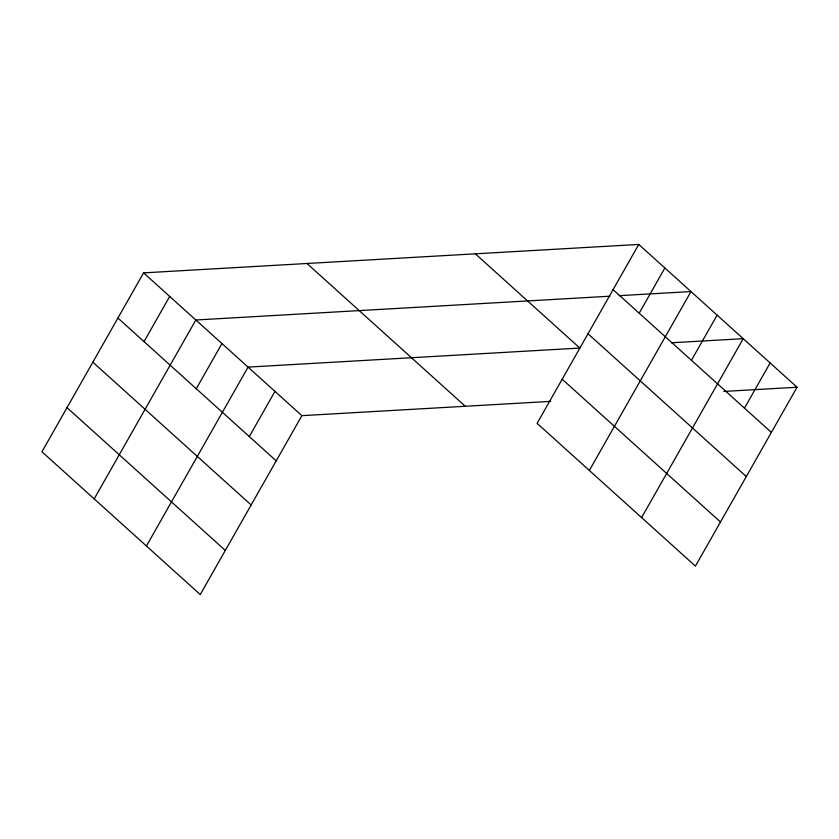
<?xml version="1.0" encoding="UTF-8"?>
<svg xmlns="http://www.w3.org/2000/svg" width="839" height="839" viewBox="0 0 839 839"><rect width="100%" height="100%" fill="white"/><g stroke="black" fill="none" stroke-linecap="round" stroke-linejoin="round"><path stroke-width="1.26" d="M638.752 244.443L537.117 423.338L695.416 566.126L797.05 387.23L638.752 244.443L143.584 272.874L41.95 451.77L200.248 594.557L301.883 415.662L550.762 401.367M144.035 341.62L169.698 296.429M94.188 498.89L195.823 319.995L609.943 296.209M196.274 388.74L221.936 343.55M146.426 546.011L248.061 367.115L579.822 348.059L475.346 253.818M249.298 436.574L274.972 391.383M639.203 313.178L664.866 267.998M589.356 470.459L690.99 291.563L619.088 295.685M691.441 360.298L717.114 315.118M641.594 517.579L743.228 338.673L671.326 342.805M744.466 408.132L770.139 362.951M723.847 391.425L797.05 387.23M613.078 289.623L771.377 432.41M588.013 333.754L746.311 476.542M562.193 379.218L720.491 522.005M306.99 263.488L465.288 406.275M143.584 272.874L301.883 415.662M117.911 318.054L276.209 460.842M92.846 362.186L251.144 504.973M67.015 407.649L225.313 550.436"/></g></svg>
